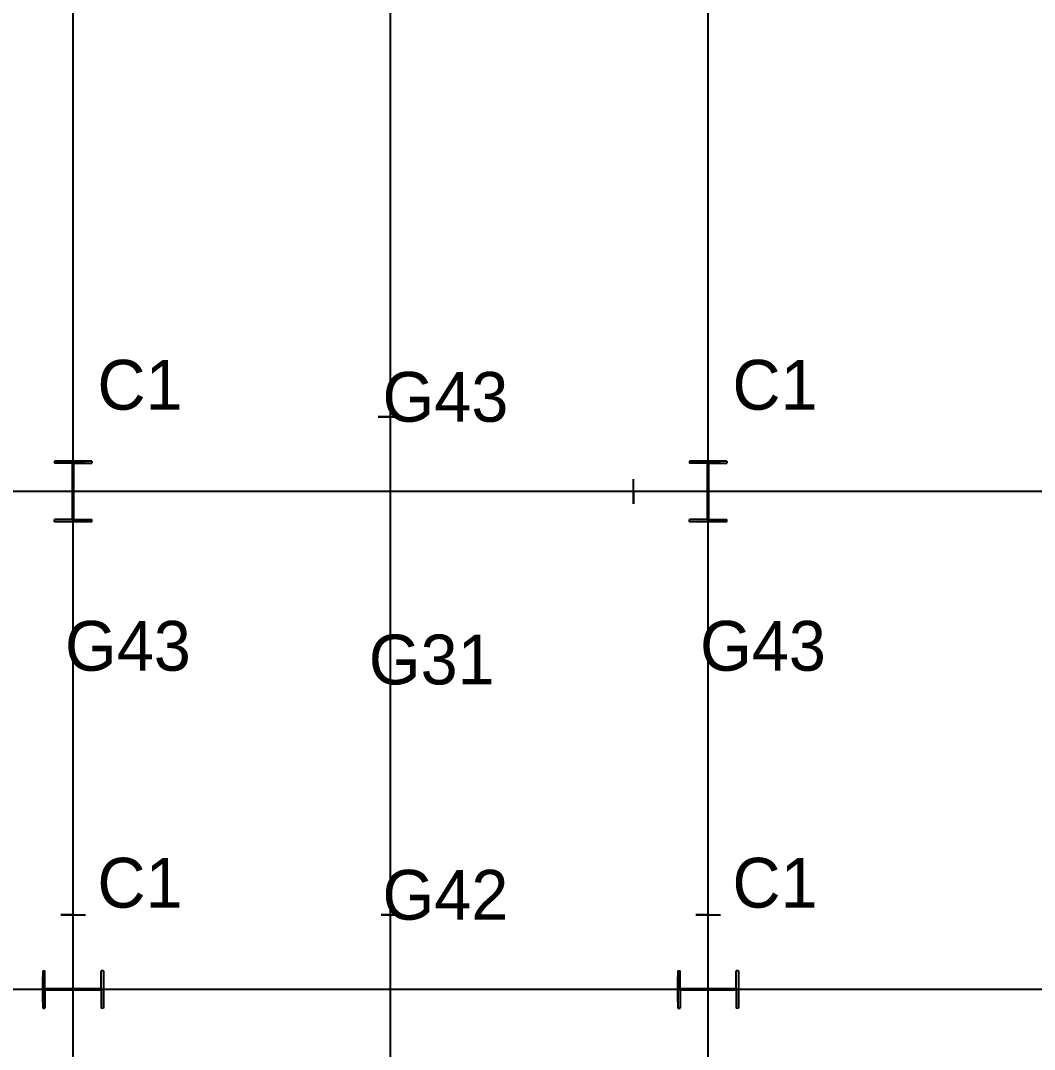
# Model space of a CAD drawing. Extents: x -150 to 68522, y -150 to 33063.
# Drawn here: x 34578 to 42720, y 15518 to 23783 of the extents above; entities that cross this region are included whole.
import ezdxf
from ezdxf.enums import TextEntityAlignment as Align

# ---------------------------------------------------------------- set-up
doc = ezdxf.new("R2010")
doc.units = 0
doc.layers.get('0').update_dxf_attribs({"color": 2, "linetype": 'CONTINUOUS'})

msp = doc.modelspace()

# ---------------------------------------------------------------- linework, layer by layer
for p, q in [((35000, 20000, 3330), (35000, 28000, 3330)), ((35000, 20000, 6460), (35000, 28000, 6460)), ((35000, 20000, 9590), (35000, 28000, 9590)), ((37550, 20000, 3330), (37550, 28000, 3330)), ((37550, 20000, 6460), (37550, 28000, 6460)), ((37550, 20000, 9590), (37550, 28000, 9590)), ((40100, 20000, 3330), (40100, 28000, 3330)), ((40100, 20000, 6460), (40100, 28000, 6460)), ((40100, 20000, 9590), (40100, 28000, 9590)), ((35000, 20000), (35000, 24000)), ((40100, 20000), (40100, 24000)), ((35000, 20000), (27500, 20000)), ((35000, 20000, 3330), (27500, 20000, 3330)), ((35000, 20000, 6460), (27500, 20000, 6460)), ((35000, 20000, 9590), (27500, 20000, 9590)), ((35000, 16000), (35000, 20000)), ((40100, 20000), (35000, 20000)), ((35000, 20000), (35000, 20000, 3330)), ((40100, 20000, 3330), (35000, 20000, 3330)), ((35000, 16000, 3330), (35000, 20000, 3330)), ((35000, 20000, 3330), (35000, 20000, 6460)), ((35000, 20000, 6460), (35000, 20000, 9590)), ((40100, 20000, 6460), (35000, 20000, 6460)), ((35000, 16000, 6460), (35000, 20000, 6460)), ((40100, 20000, 9590), (35000, 20000, 9590)), ((35000, 16000, 9590), (35000, 20000, 9590)), ((37550, 16000, 3330), (37550, 20000, 3330)), ((37550, 16000, 6460), (37550, 20000, 6460)), ((37550, 16000, 9590), (37550, 20000, 9590)), ((40100, 16000), (40100, 20000)), ((47600, 20000), (40100, 20000)), ((40100, 20000), (40100, 20000, 3330)), ((47600, 20000, 3330), (40100, 20000, 3330)), ((40100, 16000, 3330), (40100, 20000, 3330)), ((40100, 20000, 3330), (40100, 20000, 6460)), ((40100, 20000, 6460), (40100, 20000, 9590)), ((47600, 20000, 6460), (40100, 20000, 6460)), ((40100, 16000, 6460), (40100, 20000, 6460)), ((47600, 20000, 9590), (40100, 20000, 9590)), ((40100, 16000, 9590), (40100, 20000, 9590)), ((35000, 16000), (27500, 16000)), ((35000, 16000, 3330), (27500, 16000, 3330)), ((35000, 16000, 6460), (27500, 16000, 6460)), ((35000, 16000, 9590), (27500, 16000, 9590)), ((35000, 12000), (35000, 16000)), ((40100, 16000), (35000, 16000)), ((35000, 16000), (35000, 16000, 3330)), ((40100, 16000, 3330), (35000, 16000, 3330)), ((35000, 12000, 3330), (35000, 16000, 3330)), ((35000, 16000, 3330), (35000, 16000, 6460)), ((35000, 16000, 6460), (35000, 16000, 9590)), ((40100, 16000, 6460), (35000, 16000, 6460)), ((35000, 12000, 6460), (35000, 16000, 6460)), ((40100, 16000, 9590), (35000, 16000, 9590)), ((35000, 12000, 9590), (35000, 16000, 9590)), ((37550, 12000, 3330), (37550, 16000, 3330)), ((37550, 12000, 6460), (37550, 16000, 6460)), ((37550, 12000, 9590), (37550, 16000, 9590)), ((40100, 12000), (40100, 16000)), ((47600, 16000), (40100, 16000)), ((40100, 16000), (40100, 16000, 3330)), ((47600, 16000, 3330), (40100, 16000, 3330)), ((40100, 12000, 3330), (40100, 16000, 3330)), ((40100, 16000, 3330), (40100, 16000, 6460)), ((40100, 16000, 6460), (40100, 16000, 9590)), ((47600, 16000, 6460), (40100, 16000, 6460)), ((40100, 12000, 6460), (40100, 16000, 6460)), ((47600, 16000, 9590), (40100, 16000, 9590)), ((40100, 12000, 9590), (40100, 16000, 9590))]:
    msp.add_line(p, q)
at = {"layer": 'C1'}
for p, q in [((35150, 20244), (34850, 20244)), ((34850, 20244), (34850, 20226)), ((35150, 20244, 3330), (34850, 20244, 3330)), ((34850, 20244, 3330), (34850, 20226, 3330)), ((35150, 20244, 6460), (34850, 20244, 6460)), ((34850, 20244, 6460), (34850, 20226, 6460)), ((34994.5, 20226), (34850, 20226)), ((34994.5, 20226, 3330), (34850, 20226, 3330)), ((34994.5, 20226, 6460), (34850, 20226, 6460)), ((34994.5, 19774), (34994.5, 20226)), ((34994.5, 20226), (34994.5, 20226)), ((34994.5, 20226), (34994.5, 20226)), ((34994.5, 20226), (34994.5, 20226)), ((34994.5, 19774, 3330), (34994.5, 20226, 3330)), ((34994.5, 20226, 3330), (34994.5, 20226, 3330)), ((34994.5, 20226, 3330), (34994.5, 20226, 3330)), ((34994.5, 20226, 3330), (34994.5, 20226, 3330)), ((34994.5, 19774, 6460), (34994.5, 20226, 6460)), ((34994.5, 20226, 6460), (34994.5, 20226, 6460)), ((34994.5, 20226, 6460), (34994.5, 20226, 6460)), ((34994.5, 20226, 6460), (34994.5, 20226, 6460)), ((35005.5, 19774), (35005.5, 20226)), ((35005.5, 20226), (35005.5, 20226)), ((35005.5, 20226), (35005.5, 20226)), ((35005.5, 20226), (35005.5, 20226)), ((35005.5, 20226), (35150, 20226)), ((35005.5, 19774, 3330), (35005.5, 20226, 3330)), ((35005.5, 20226, 3330), (35005.5, 20226, 3330)), ((35005.5, 20226, 3330), (35005.5, 20226, 3330)), ((35005.5, 20226, 3330), (35005.5, 20226, 3330)), ((35005.5, 20226, 3330), (35150, 20226, 3330)), ((35005.5, 19774, 6460), (35005.5, 20226, 6460)), ((35005.5, 20226, 6460), (35005.5, 20226, 6460)), ((35005.5, 20226, 6460), (35005.5, 20226, 6460)), ((35005.5, 20226, 6460), (35005.5, 20226, 6460)), ((35005.5, 20226, 6460), (35150, 20226, 6460)), ((35150, 20244), (35150, 20226)), ((35150, 20244, 3330), (35150, 20226, 3330)), ((35150, 20244, 6460), (35150, 20226, 6460)), ((40250, 20244), (39950, 20244)), ((39950, 20244), (39950, 20226)), ((40250, 20244, 3330), (39950, 20244, 3330)), ((39950, 20244, 3330), (39950, 20226, 3330)), ((40250, 20244, 6460), (39950, 20244, 6460)), ((39950, 20244, 6460), (39950, 20226, 6460)), ((40094.5, 20226), (39950, 20226)), ((40094.5, 20226, 3330), (39950, 20226, 3330)), ((40094.5, 20226, 6460), (39950, 20226, 6460)), ((40094.5, 19774), (40094.5, 20226)), ((40094.5, 20226), (40094.5, 20226)), ((40094.5, 20226), (40094.5, 20226)), ((40094.5, 20226), (40094.5, 20226)), ((40094.5, 19774, 3330), (40094.5, 20226, 3330)), ((40094.5, 20226, 3330), (40094.5, 20226, 3330)), ((40094.5, 20226, 3330), (40094.5, 20226, 3330)), ((40094.5, 20226, 3330), (40094.5, 20226, 3330)), ((40094.5, 19774, 6460), (40094.5, 20226, 6460)), ((40094.5, 20226, 6460), (40094.5, 20226, 6460)), ((40094.5, 20226, 6460), (40094.5, 20226, 6460)), ((40094.5, 20226, 6460), (40094.5, 20226, 6460)), ((40105.5, 19774), (40105.5, 20226)), ((40105.5, 20226), (40105.5, 20226)), ((40105.5, 20226), (40105.5, 20226)), ((40105.5, 20226), (40105.5, 20226)), ((40105.5, 20226), (40250, 20226)), ((40105.5, 19774, 3330), (40105.5, 20226, 3330)), ((40105.5, 20226, 3330), (40105.5, 20226, 3330)), ((40105.5, 20226, 3330), (40105.5, 20226, 3330)), ((40105.5, 20226, 3330), (40105.5, 20226, 3330)), ((40105.5, 20226, 3330), (40250, 20226, 3330)), ((40105.5, 19774, 6460), (40105.5, 20226, 6460)), ((40105.5, 20226, 6460), (40105.5, 20226, 6460)), ((40105.5, 20226, 6460), (40105.5, 20226, 6460)), ((40105.5, 20226, 6460), (40105.5, 20226, 6460)), ((40105.5, 20226, 6460), (40250, 20226, 6460)), ((40250, 20244), (40250, 20226)), ((40250, 20244, 3330), (40250, 20226, 3330)), ((40250, 20244, 6460), (40250, 20226, 6460)), ((34994.5, 19774), (34850, 19774)), ((34850, 19756), (34850, 19774)), ((34994.5, 19774, 3330), (34850, 19774, 3330)), ((34850, 19756, 3330), (34850, 19774, 3330)), ((34994.5, 19774, 6460), (34850, 19774, 6460)), ((34850, 19756, 6460), (34850, 19774, 6460)), ((35150, 19756), (34850, 19756)), ((35150, 19756, 3330), (34850, 19756, 3330)), ((35150, 19756, 6460), (34850, 19756, 6460)), ((34994.5, 19774), (34994.5, 19774)), ((34994.5, 19774), (34994.5, 19774)), ((34994.5, 19774), (34994.5, 19774)), ((34994.5, 19774, 3330), (34994.5, 19774, 3330)), ((34994.5, 19774, 3330), (34994.5, 19774, 3330)), ((34994.5, 19774, 3330), (34994.5, 19774, 3330)), ((34994.5, 19774, 6460), (34994.5, 19774, 6460)), ((34994.5, 19774, 6460), (34994.5, 19774, 6460)), ((34994.5, 19774, 6460), (34994.5, 19774, 6460)), ((35005.5, 19774), (35005.5, 19774)), ((35005.5, 19774), (35005.5, 19774)), ((35005.5, 19774), (35005.5, 19774)), ((35005.5, 19774), (35150, 19774)), ((35005.5, 19774, 3330), (35005.5, 19774, 3330)), ((35005.5, 19774, 3330), (35005.5, 19774, 3330)), ((35005.5, 19774, 3330), (35005.5, 19774, 3330)), ((35005.5, 19774, 3330), (35150, 19774, 3330)), ((35005.5, 19774, 6460), (35005.5, 19774, 6460)), ((35005.5, 19774, 6460), (35005.5, 19774, 6460)), ((35005.5, 19774, 6460), (35005.5, 19774, 6460)), ((35005.5, 19774, 6460), (35150, 19774, 6460)), ((35150, 19756), (35150, 19774)), ((35150, 19756, 3330), (35150, 19774, 3330)), ((35150, 19756, 6460), (35150, 19774, 6460)), ((40094.5, 19774), (39950, 19774)), ((39950, 19756), (39950, 19774)), ((40094.5, 19774, 3330), (39950, 19774, 3330)), ((39950, 19756, 3330), (39950, 19774, 3330)), ((40094.5, 19774, 6460), (39950, 19774, 6460)), ((39950, 19756, 6460), (39950, 19774, 6460)), ((40250, 19756), (39950, 19756)), ((40250, 19756, 3330), (39950, 19756, 3330)), ((40250, 19756, 6460), (39950, 19756, 6460)), ((40094.5, 19774), (40094.5, 19774)), ((40094.5, 19774), (40094.5, 19774)), ((40094.5, 19774), (40094.5, 19774)), ((40094.5, 19774, 3330), (40094.5, 19774, 3330)), ((40094.5, 19774, 3330), (40094.5, 19774, 3330)), ((40094.5, 19774, 3330), (40094.5, 19774, 3330)), ((40094.5, 19774, 6460), (40094.5, 19774, 6460)), ((40094.5, 19774, 6460), (40094.5, 19774, 6460)), ((40094.5, 19774, 6460), (40094.5, 19774, 6460)), ((40105.5, 19774), (40105.5, 19774)), ((40105.5, 19774), (40105.5, 19774)), ((40105.5, 19774), (40105.5, 19774)), ((40105.5, 19774), (40250, 19774)), ((40105.5, 19774, 3330), (40105.5, 19774, 3330)), ((40105.5, 19774, 3330), (40105.5, 19774, 3330)), ((40105.5, 19774, 3330), (40105.5, 19774, 3330)), ((40105.5, 19774, 3330), (40250, 19774, 3330)), ((40105.5, 19774, 6460), (40105.5, 19774, 6460)), ((40105.5, 19774, 6460), (40105.5, 19774, 6460)), ((40105.5, 19774, 6460), (40105.5, 19774, 6460)), ((40105.5, 19774, 6460), (40250, 19774, 6460)), ((40250, 19756), (40250, 19774)), ((40250, 19756, 3330), (40250, 19774, 3330)), ((40250, 19756, 6460), (40250, 19774, 6460)), ((34756, 16150), (34756, 15850)), ((34756, 16150), (34774, 16150)), ((34756, 16150, 3330), (34756, 15850, 3330)), ((34756, 16150, 3330), (34774, 16150, 3330)), ((34756, 16150, 6460), (34756, 15850, 6460)), ((34756, 16150, 6460), (34774, 16150, 6460)), ((34774, 16005.5), (34774, 16150)), ((34774, 16005.5, 3330), (34774, 16150, 3330)), ((34774, 16005.5, 6460), (34774, 16150, 6460)), ((35226, 16005.5), (35226, 16150)), ((35244, 16150), (35226, 16150)), ((35226, 16005.5, 3330), (35226, 16150, 3330)), ((35244, 16150, 3330), (35226, 16150, 3330)), ((35226, 16005.5, 6460), (35226, 16150, 6460)), ((35244, 16150, 6460), (35226, 16150, 6460)), ((35244, 16150), (35244, 15850)), ((35244, 16150, 3330), (35244, 15850, 3330)), ((35244, 16150, 6460), (35244, 15850, 6460)), ((39856, 16150), (39856, 15850)), ((39856, 16150), (39874, 16150)), ((39856, 16150, 3330), (39856, 15850, 3330)), ((39856, 16150, 3330), (39874, 16150, 3330)), ((39856, 16150, 6460), (39856, 15850, 6460)), ((39856, 16150, 6460), (39874, 16150, 6460)), ((39874, 16005.5), (39874, 16150)), ((39874, 16005.5, 3330), (39874, 16150, 3330)), ((39874, 16005.5, 6460), (39874, 16150, 6460)), ((40326, 16005.5), (40326, 16150)), ((40344, 16150), (40326, 16150)), ((40326, 16005.5, 3330), (40326, 16150, 3330)), ((40344, 16150, 3330), (40326, 16150, 3330)), ((40326, 16005.5, 6460), (40326, 16150, 6460)), ((40344, 16150, 6460), (40326, 16150, 6460)), ((40344, 16150), (40344, 15850)), ((40344, 16150, 3330), (40344, 15850, 3330)), ((40344, 16150, 6460), (40344, 15850, 6460)), ((35226, 16005.5), (34774, 16005.5)), ((34774, 16005.5), (34774, 16005.5)), ((34774, 16005.5), (34774, 16005.5)), ((34774, 16005.5), (34774, 16005.5)), ((35226, 16005.5, 3330), (34774, 16005.5, 3330)), ((34774, 16005.5, 3330), (34774, 16005.5, 3330)), ((34774, 16005.5, 3330), (34774, 16005.5, 3330)), ((34774, 16005.5, 3330), (34774, 16005.5, 3330)), ((35226, 16005.5, 6460), (34774, 16005.5, 6460)), ((34774, 16005.5, 6460), (34774, 16005.5, 6460)), ((34774, 16005.5, 6460), (34774, 16005.5, 6460)), ((34774, 16005.5, 6460), (34774, 16005.5, 6460)), ((35226, 15994.5), (34774, 15994.5)), ((34774, 15994.5), (34774, 15994.5)), ((34774, 15994.5), (34774, 15994.5)), ((34774, 15994.5), (34774, 15994.5)), ((34774, 15994.5), (34774, 15850)), ((35226, 15994.5, 3330), (34774, 15994.5, 3330)), ((34774, 15994.5, 3330), (34774, 15994.5, 3330)), ((34774, 15994.5, 3330), (34774, 15994.5, 3330)), ((34774, 15994.5, 3330), (34774, 15994.5, 3330)), ((34774, 15994.5, 3330), (34774, 15850, 3330)), ((35226, 15994.5, 6460), (34774, 15994.5, 6460)), ((34774, 15994.5, 6460), (34774, 15994.5, 6460)), ((34774, 15994.5, 6460), (34774, 15994.5, 6460)), ((34774, 15994.5, 6460), (34774, 15994.5, 6460)), ((34774, 15994.5, 6460), (34774, 15850, 6460)), ((35226, 16005.5), (35226, 16005.5)), ((35226, 16005.5), (35226, 16005.5)), ((35226, 16005.5), (35226, 16005.5)), ((35226, 16005.5, 3330), (35226, 16005.5, 3330)), ((35226, 16005.5, 3330), (35226, 16005.5, 3330)), ((35226, 16005.5, 3330), (35226, 16005.5, 3330)), ((35226, 16005.5, 6460), (35226, 16005.5, 6460)), ((35226, 16005.5, 6460), (35226, 16005.5, 6460)), ((35226, 16005.5, 6460), (35226, 16005.5, 6460)), ((35226, 15994.5), (35226, 15994.5)), ((35226, 15994.5), (35226, 15994.5)), ((35226, 15994.5), (35226, 15994.5)), ((35226, 15994.5), (35226, 15850)), ((35226, 15994.5, 3330), (35226, 15994.5, 3330)), ((35226, 15994.5, 3330), (35226, 15994.5, 3330)), ((35226, 15994.5, 3330), (35226, 15994.5, 3330)), ((35226, 15994.5, 3330), (35226, 15850, 3330)), ((35226, 15994.5, 6460), (35226, 15994.5, 6460)), ((35226, 15994.5, 6460), (35226, 15994.5, 6460)), ((35226, 15994.5, 6460), (35226, 15994.5, 6460)), ((35226, 15994.5, 6460), (35226, 15850, 6460)), ((40326, 16005.5), (39874, 16005.5)), ((39874, 16005.5), (39874, 16005.5)), ((39874, 16005.5), (39874, 16005.5)), ((39874, 16005.5), (39874, 16005.5)), ((40326, 16005.5, 3330), (39874, 16005.5, 3330)), ((39874, 16005.5, 3330), (39874, 16005.5, 3330)), ((39874, 16005.5, 3330), (39874, 16005.5, 3330)), ((39874, 16005.5, 3330), (39874, 16005.5, 3330)), ((40326, 16005.5, 6460), (39874, 16005.5, 6460)), ((39874, 16005.5, 6460), (39874, 16005.5, 6460)), ((39874, 16005.5, 6460), (39874, 16005.5, 6460)), ((39874, 16005.5, 6460), (39874, 16005.5, 6460)), ((40326, 15994.5), (39874, 15994.5)), ((39874, 15994.5), (39874, 15994.5)), ((39874, 15994.5), (39874, 15994.5)), ((39874, 15994.5), (39874, 15994.5)), ((39874, 15994.5), (39874, 15850)), ((40326, 15994.5, 3330), (39874, 15994.5, 3330)), ((39874, 15994.5, 3330), (39874, 15994.5, 3330)), ((39874, 15994.5, 3330), (39874, 15994.5, 3330)), ((39874, 15994.5, 3330), (39874, 15994.5, 3330)), ((39874, 15994.5, 3330), (39874, 15850, 3330)), ((40326, 15994.5, 6460), (39874, 15994.5, 6460)), ((39874, 15994.5, 6460), (39874, 15994.5, 6460)), ((39874, 15994.5, 6460), (39874, 15994.5, 6460)), ((39874, 15994.5, 6460), (39874, 15994.5, 6460)), ((39874, 15994.5, 6460), (39874, 15850, 6460)), ((40326, 16005.5), (40326, 16005.5)), ((40326, 16005.5), (40326, 16005.5)), ((40326, 16005.5), (40326, 16005.5)), ((40326, 16005.5, 3330), (40326, 16005.5, 3330)), ((40326, 16005.5, 3330), (40326, 16005.5, 3330)), ((40326, 16005.5, 3330), (40326, 16005.5, 3330)), ((40326, 16005.5, 6460), (40326, 16005.5, 6460)), ((40326, 16005.5, 6460), (40326, 16005.5, 6460)), ((40326, 16005.5, 6460), (40326, 16005.5, 6460)), ((40326, 15994.5), (40326, 15994.5)), ((40326, 15994.5), (40326, 15994.5)), ((40326, 15994.5), (40326, 15994.5)), ((40326, 15994.5), (40326, 15850)), ((40326, 15994.5, 3330), (40326, 15994.5, 3330)), ((40326, 15994.5, 3330), (40326, 15994.5, 3330)), ((40326, 15994.5, 3330), (40326, 15994.5, 3330)), ((40326, 15994.5, 3330), (40326, 15850, 3330)), ((40326, 15994.5, 6460), (40326, 15994.5, 6460)), ((40326, 15994.5, 6460), (40326, 15994.5, 6460)), ((40326, 15994.5, 6460), (40326, 15994.5, 6460)), ((40326, 15994.5, 6460), (40326, 15850, 6460)), ((34756, 15850), (34774, 15850)), ((34756, 15850, 3330), (34774, 15850, 3330)), ((34756, 15850, 6460), (34774, 15850, 6460)), ((35244, 15850), (35226, 15850)), ((35244, 15850, 3330), (35226, 15850, 3330)), ((35244, 15850, 6460), (35226, 15850, 6460)), ((39856, 15850), (39874, 15850)), ((39856, 15850, 3330), (39874, 15850, 3330)), ((39856, 15850, 6460), (39874, 15850, 6460)), ((40344, 15850), (40326, 15850)), ((40344, 15850, 3330), (40326, 15850, 3330)), ((40344, 15850, 6460), (40326, 15850, 6460))]:
    msp.add_line(p, q, dxfattribs=at)
at = {"layer": 'G31', "extrusion": (0, 1, 0)}
for p, q in [((37475, 16600, 3480), (37625, 16600, 3480)), ((37475, 16600, 3180), (37625, 16600, 3180)), ((37546.75, 16600, 3471), (37475, 16600, 3471)), ((37475, 16600, 3480), (37475, 16600, 3471)), ((37546.75, 16600, 3189), (37475, 16600, 3189)), ((37475, 16600, 3180), (37475, 16600, 3189)), ((37475, 16600, 6610), (37625, 16600, 6610)), ((37475, 16600, 6310), (37625, 16600, 6310)), ((37546.75, 16600, 6601), (37475, 16600, 6601)), ((37475, 16600, 6610), (37475, 16600, 6601)), ((37546.75, 16600, 6319), (37475, 16600, 6319)), ((37475, 16600, 6310), (37475, 16600, 6319)), ((37475, 16600, 9740), (37625, 16600, 9740)), ((37475, 16600, 9440), (37625, 16600, 9440)), ((37546.75, 16600, 9731), (37475, 16600, 9731)), ((37475, 16600, 9740), (37475, 16600, 9731)), ((37546.75, 16600, 9449), (37475, 16600, 9449)), ((37475, 16600, 9440), (37475, 16600, 9449)), ((37546.75, 16600, 3189), (37546.75, 16600, 3471)), ((37546.75, 16600, 3471), (37546.75, 16600, 3471)), ((37546.75, 16600, 3189), (37546.75, 16600, 3189)), ((37546.75, 16600, 3471), (37546.75, 16600, 3471)), ((37546.75, 16600, 3189), (37546.75, 16600, 3189)), ((37546.75, 16600, 3471), (37546.75, 16600, 3471)), ((37546.75, 16600, 3189), (37546.75, 16600, 3189)), ((37546.75, 16600, 6319), (37546.75, 16600, 6601)), ((37546.75, 16600, 6601), (37546.75, 16600, 6601)), ((37546.75, 16600, 6319), (37546.75, 16600, 6319)), ((37546.75, 16600, 6601), (37546.75, 16600, 6601)), ((37546.75, 16600, 6319), (37546.75, 16600, 6319)), ((37546.75, 16600, 6601), (37546.75, 16600, 6601)), ((37546.75, 16600, 6319), (37546.75, 16600, 6319)), ((37546.75, 16600, 9449), (37546.75, 16600, 9731)), ((37546.75, 16600, 9731), (37546.75, 16600, 9731)), ((37546.75, 16600, 9449), (37546.75, 16600, 9449)), ((37546.75, 16600, 9731), (37546.75, 16600, 9731)), ((37546.75, 16600, 9449), (37546.75, 16600, 9449)), ((37546.75, 16600, 9731), (37546.75, 16600, 9731)), ((37546.75, 16600, 9449), (37546.75, 16600, 9449)), ((37553.25, 16600, 3189), (37553.25, 16600, 3471)), ((37553.25, 16600, 3189), (37553.25, 16600, 3189)), ((37553.25, 16600, 3471), (37553.25, 16600, 3471)), ((37553.25, 16600, 3189), (37553.25, 16600, 3189)), ((37553.25, 16600, 3471), (37553.25, 16600, 3471)), ((37553.25, 16600, 3189), (37553.25, 16600, 3189)), ((37553.25, 16600, 3471), (37553.25, 16600, 3471)), ((37553.25, 16600, 3471), (37625, 16600, 3471)), ((37553.25, 16600, 3189), (37625, 16600, 3189)), ((37553.25, 16600, 6319), (37553.25, 16600, 6601)), ((37553.25, 16600, 6319), (37553.25, 16600, 6319)), ((37553.25, 16600, 6601), (37553.25, 16600, 6601)), ((37553.25, 16600, 6319), (37553.25, 16600, 6319)), ((37553.25, 16600, 6601), (37553.25, 16600, 6601)), ((37553.25, 16600, 6319), (37553.25, 16600, 6319)), ((37553.25, 16600, 6601), (37553.25, 16600, 6601)), ((37553.25, 16600, 6601), (37625, 16600, 6601)), ((37553.25, 16600, 6319), (37625, 16600, 6319)), ((37553.25, 16600, 9449), (37553.25, 16600, 9731)), ((37553.25, 16600, 9449), (37553.25, 16600, 9449)), ((37553.25, 16600, 9731), (37553.25, 16600, 9731)), ((37553.25, 16600, 9449), (37553.25, 16600, 9449)), ((37553.25, 16600, 9731), (37553.25, 16600, 9731)), ((37553.25, 16600, 9449), (37553.25, 16600, 9449)), ((37553.25, 16600, 9731), (37553.25, 16600, 9731)), ((37553.25, 16600, 9731), (37625, 16600, 9731)), ((37553.25, 16600, 9449), (37625, 16600, 9449)), ((37625, 16600, 3480), (37625, 16600, 3471)), ((37625, 16600, 3180), (37625, 16600, 3189)), ((37625, 16600, 6610), (37625, 16600, 6601)), ((37625, 16600, 6310), (37625, 16600, 6319)), ((37625, 16600, 9740), (37625, 16600, 9731)), ((37625, 16600, 9440), (37625, 16600, 9449))]:
    msp.add_line(p, q, dxfattribs=at)
at = {"layer": 'G42', "extrusion": (0, 1, 0)}
for p, q in [((34900, 20244, 3530), (35100, 20244, 3530)), ((34900, 20244, 3130), (35100, 20244, 3130)), ((34995.5, 20244, 3516), (34900, 20244, 3516)), ((34900, 20244, 3530), (34900, 20244, 3516)), ((34995.5, 20244, 3144), (34900, 20244, 3144)), ((34900, 20244, 3130), (34900, 20244, 3144)), ((34900, 20244, 6660), (35100, 20244, 6660)), ((34900, 20244, 6260), (35100, 20244, 6260)), ((34995.5, 20244, 6646), (34900, 20244, 6646)), ((34900, 20244, 6660), (34900, 20244, 6646)), ((34995.5, 20244, 6274), (34900, 20244, 6274)), ((34900, 20244, 6260), (34900, 20244, 6274)), ((34900, 20244, 9790), (35100, 20244, 9790)), ((34900, 20244, 9390), (35100, 20244, 9390)), ((34995.5, 20244, 9776), (34900, 20244, 9776)), ((34900, 20244, 9790), (34900, 20244, 9776)), ((34995.5, 20244, 9404), (34900, 20244, 9404)), ((34900, 20244, 9390), (34900, 20244, 9404)), ((34995.5, 20244, 3144), (34995.5, 20244, 3516)), ((34995.5, 20244, 3516), (34995.5, 20244, 3516)), ((34995.5, 20244, 3144), (34995.5, 20244, 3144)), ((34995.5, 20244, 3516), (34995.5, 20244, 3516)), ((34995.5, 20244, 3144), (34995.5, 20244, 3144)), ((34995.5, 20244, 3516), (34995.5, 20244, 3516)), ((34995.5, 20244, 3144), (34995.5, 20244, 3144)), ((34995.5, 20244, 6274), (34995.5, 20244, 6646)), ((34995.5, 20244, 6646), (34995.5, 20244, 6646)), ((34995.5, 20244, 6274), (34995.5, 20244, 6274)), ((34995.5, 20244, 6646), (34995.5, 20244, 6646)), ((34995.5, 20244, 6274), (34995.5, 20244, 6274)), ((34995.5, 20244, 6646), (34995.5, 20244, 6646)), ((34995.5, 20244, 6274), (34995.5, 20244, 6274)), ((34995.5, 20244, 9404), (34995.5, 20244, 9776)), ((34995.5, 20244, 9776), (34995.5, 20244, 9776)), ((34995.5, 20244, 9404), (34995.5, 20244, 9404)), ((34995.5, 20244, 9776), (34995.5, 20244, 9776)), ((34995.5, 20244, 9404), (34995.5, 20244, 9404)), ((34995.5, 20244, 9776), (34995.5, 20244, 9776)), ((34995.5, 20244, 9404), (34995.5, 20244, 9404)), ((35004.5, 20244, 3144), (35004.5, 20244, 3516)), ((35004.5, 20244, 3144), (35004.5, 20244, 3144)), ((35004.5, 20244, 3516), (35004.5, 20244, 3516)), ((35004.5, 20244, 3144), (35004.5, 20244, 3144)), ((35004.5, 20244, 3516), (35004.5, 20244, 3516)), ((35004.5, 20244, 3144), (35004.5, 20244, 3144)), ((35004.5, 20244, 3516), (35004.5, 20244, 3516)), ((35004.5, 20244, 3516), (35100, 20244, 3516)), ((35004.5, 20244, 3144), (35100, 20244, 3144)), ((35004.5, 20244, 6274), (35004.5, 20244, 6646)), ((35004.5, 20244, 6274), (35004.5, 20244, 6274)), ((35004.5, 20244, 6646), (35004.5, 20244, 6646)), ((35004.5, 20244, 6274), (35004.5, 20244, 6274)), ((35004.5, 20244, 6646), (35004.5, 20244, 6646)), ((35004.5, 20244, 6274), (35004.5, 20244, 6274)), ((35004.5, 20244, 6646), (35004.5, 20244, 6646)), ((35004.5, 20244, 6646), (35100, 20244, 6646)), ((35004.5, 20244, 6274), (35100, 20244, 6274)), ((35004.5, 20244, 9404), (35004.5, 20244, 9776)), ((35004.5, 20244, 9404), (35004.5, 20244, 9404)), ((35004.5, 20244, 9776), (35004.5, 20244, 9776)), ((35004.5, 20244, 9404), (35004.5, 20244, 9404)), ((35004.5, 20244, 9776), (35004.5, 20244, 9776)), ((35004.5, 20244, 9404), (35004.5, 20244, 9404)), ((35004.5, 20244, 9776), (35004.5, 20244, 9776)), ((35004.5, 20244, 9776), (35100, 20244, 9776)), ((35004.5, 20244, 9404), (35100, 20244, 9404)), ((35100, 20244, 3530), (35100, 20244, 3516)), ((35100, 20244, 3130), (35100, 20244, 3144)), ((35100, 20244, 6660), (35100, 20244, 6646)), ((35100, 20244, 6260), (35100, 20244, 6274)), ((35100, 20244, 9790), (35100, 20244, 9776)), ((35100, 20244, 9390), (35100, 20244, 9404)), ((40000, 20244, 3530), (40200, 20244, 3530)), ((40000, 20244, 3130), (40200, 20244, 3130)), ((40095.5, 20244, 3516), (40000, 20244, 3516)), ((40000, 20244, 3530), (40000, 20244, 3516)), ((40095.5, 20244, 3144), (40000, 20244, 3144)), ((40000, 20244, 3130), (40000, 20244, 3144)), ((40000, 20244, 6660), (40200, 20244, 6660)), ((40000, 20244, 6260), (40200, 20244, 6260)), ((40095.5, 20244, 6646), (40000, 20244, 6646)), ((40000, 20244, 6660), (40000, 20244, 6646)), ((40095.5, 20244, 6274), (40000, 20244, 6274)), ((40000, 20244, 6260), (40000, 20244, 6274)), ((40000, 20244, 9790), (40200, 20244, 9790)), ((40000, 20244, 9390), (40200, 20244, 9390)), ((40095.5, 20244, 9776), (40000, 20244, 9776)), ((40000, 20244, 9790), (40000, 20244, 9776)), ((40095.5, 20244, 9404), (40000, 20244, 9404)), ((40000, 20244, 9390), (40000, 20244, 9404)), ((40095.5, 20244, 3144), (40095.5, 20244, 3516)), ((40095.5, 20244, 3516), (40095.5, 20244, 3516)), ((40095.5, 20244, 3144), (40095.5, 20244, 3144)), ((40095.5, 20244, 3516), (40095.5, 20244, 3516)), ((40095.5, 20244, 3144), (40095.5, 20244, 3144)), ((40095.5, 20244, 3516), (40095.5, 20244, 3516)), ((40095.5, 20244, 3144), (40095.5, 20244, 3144)), ((40095.5, 20244, 6274), (40095.5, 20244, 6646)), ((40095.5, 20244, 6646), (40095.5, 20244, 6646)), ((40095.5, 20244, 6274), (40095.5, 20244, 6274)), ((40095.5, 20244, 6646), (40095.5, 20244, 6646)), ((40095.5, 20244, 6274), (40095.5, 20244, 6274)), ((40095.5, 20244, 6646), (40095.5, 20244, 6646)), ((40095.5, 20244, 6274), (40095.5, 20244, 6274)), ((40095.5, 20244, 9404), (40095.5, 20244, 9776)), ((40095.5, 20244, 9776), (40095.5, 20244, 9776)), ((40095.5, 20244, 9404), (40095.5, 20244, 9404)), ((40095.5, 20244, 9776), (40095.5, 20244, 9776)), ((40095.5, 20244, 9404), (40095.5, 20244, 9404)), ((40095.5, 20244, 9776), (40095.5, 20244, 9776)), ((40095.5, 20244, 9404), (40095.5, 20244, 9404)), ((40104.5, 20244, 3144), (40104.5, 20244, 3516)), ((40104.5, 20244, 3144), (40104.5, 20244, 3144)), ((40104.5, 20244, 3516), (40104.5, 20244, 3516)), ((40104.5, 20244, 3144), (40104.5, 20244, 3144)), ((40104.5, 20244, 3516), (40104.5, 20244, 3516)), ((40104.5, 20244, 3144), (40104.5, 20244, 3144)), ((40104.5, 20244, 3516), (40104.5, 20244, 3516)), ((40104.5, 20244, 3516), (40200, 20244, 3516)), ((40104.5, 20244, 3144), (40200, 20244, 3144)), ((40104.5, 20244, 6274), (40104.5, 20244, 6646)), ((40104.5, 20244, 6274), (40104.5, 20244, 6274)), ((40104.5, 20244, 6646), (40104.5, 20244, 6646)), ((40104.5, 20244, 6274), (40104.5, 20244, 6274)), ((40104.5, 20244, 6646), (40104.5, 20244, 6646)), ((40104.5, 20244, 6274), (40104.5, 20244, 6274)), ((40104.5, 20244, 6646), (40104.5, 20244, 6646)), ((40104.5, 20244, 6646), (40200, 20244, 6646)), ((40104.5, 20244, 6274), (40200, 20244, 6274)), ((40104.5, 20244, 9404), (40104.5, 20244, 9776)), ((40104.5, 20244, 9404), (40104.5, 20244, 9404)), ((40104.5, 20244, 9776), (40104.5, 20244, 9776)), ((40104.5, 20244, 9404), (40104.5, 20244, 9404)), ((40104.5, 20244, 9776), (40104.5, 20244, 9776)), ((40104.5, 20244, 9404), (40104.5, 20244, 9404)), ((40104.5, 20244, 9776), (40104.5, 20244, 9776)), ((40104.5, 20244, 9776), (40200, 20244, 9776)), ((40104.5, 20244, 9404), (40200, 20244, 9404)), ((40200, 20244, 3530), (40200, 20244, 3516)), ((40200, 20244, 3130), (40200, 20244, 3144)), ((40200, 20244, 6660), (40200, 20244, 6646)), ((40200, 20244, 6260), (40200, 20244, 6274)), ((40200, 20244, 9790), (40200, 20244, 9776)), ((40200, 20244, 9390), (40200, 20244, 9404))]:
    msp.add_line(p, q, dxfattribs=at)
at = {"layer": 'G42', "extrusion": (-1, 0, 0)}
for p, q in [((34756, 15900, 3530), (34756, 16100, 3530)), ((34756, 15900, 3130), (34756, 16100, 3130)), ((34756, 16004.5, 3516), (34756, 16100, 3516)), ((34756, 16100, 3530), (34756, 16100, 3516)), ((34756, 16004.5, 3144), (34756, 16100, 3144)), ((34756, 16100, 3130), (34756, 16100, 3144)), ((34756, 15900, 6660), (34756, 16100, 6660)), ((34756, 15900, 6260), (34756, 16100, 6260)), ((34756, 16004.5, 6646), (34756, 16100, 6646)), ((34756, 16100, 6660), (34756, 16100, 6646)), ((34756, 16004.5, 6274), (34756, 16100, 6274)), ((34756, 16100, 6260), (34756, 16100, 6274)), ((34756, 15900, 9790), (34756, 16100, 9790)), ((34756, 15900, 9390), (34756, 16100, 9390)), ((34756, 16004.5, 9776), (34756, 16100, 9776)), ((34756, 16100, 9790), (34756, 16100, 9776)), ((34756, 16004.5, 9404), (34756, 16100, 9404)), ((34756, 16100, 9390), (34756, 16100, 9404)), ((39856, 15900, 3530), (39856, 16100, 3530)), ((39856, 15900, 3130), (39856, 16100, 3130)), ((39856, 16004.5, 3516), (39856, 16100, 3516)), ((39856, 16100, 3530), (39856, 16100, 3516)), ((39856, 16004.5, 3144), (39856, 16100, 3144)), ((39856, 16100, 3130), (39856, 16100, 3144)), ((39856, 15900, 6660), (39856, 16100, 6660)), ((39856, 15900, 6260), (39856, 16100, 6260)), ((39856, 16004.5, 6646), (39856, 16100, 6646)), ((39856, 16100, 6660), (39856, 16100, 6646)), ((39856, 16004.5, 6274), (39856, 16100, 6274)), ((39856, 16100, 6260), (39856, 16100, 6274)), ((39856, 15900, 9790), (39856, 16100, 9790)), ((39856, 15900, 9390), (39856, 16100, 9390)), ((39856, 16004.5, 9776), (39856, 16100, 9776)), ((39856, 16100, 9790), (39856, 16100, 9776)), ((39856, 16004.5, 9404), (39856, 16100, 9404)), ((39856, 16100, 9390), (39856, 16100, 9404)), ((34756, 16004.5, 3144), (34756, 16004.5, 3516)), ((34756, 16004.5, 3144), (34756, 16004.5, 3144)), ((34756, 16004.5, 3516), (34756, 16004.5, 3516)), ((34756, 16004.5, 3144), (34756, 16004.5, 3144)), ((34756, 16004.5, 3516), (34756, 16004.5, 3516)), ((34756, 16004.5, 3144), (34756, 16004.5, 3144)), ((34756, 16004.5, 3516), (34756, 16004.5, 3516)), ((34756, 16004.5, 6274), (34756, 16004.5, 6646)), ((34756, 16004.5, 6274), (34756, 16004.5, 6274)), ((34756, 16004.5, 6646), (34756, 16004.5, 6646)), ((34756, 16004.5, 6274), (34756, 16004.5, 6274)), ((34756, 16004.5, 6646), (34756, 16004.5, 6646)), ((34756, 16004.5, 6274), (34756, 16004.5, 6274)), ((34756, 16004.5, 6646), (34756, 16004.5, 6646)), ((34756, 16004.5, 9404), (34756, 16004.5, 9776)), ((34756, 16004.5, 9404), (34756, 16004.5, 9404)), ((34756, 16004.5, 9776), (34756, 16004.5, 9776)), ((34756, 16004.5, 9404), (34756, 16004.5, 9404)), ((34756, 16004.5, 9776), (34756, 16004.5, 9776)), ((34756, 16004.5, 9404), (34756, 16004.5, 9404)), ((34756, 16004.5, 9776), (34756, 16004.5, 9776)), ((34756, 15995.5, 3144), (34756, 15995.5, 3516)), ((34756, 15995.5, 3516), (34756, 15995.5, 3516)), ((34756, 15995.5, 3144), (34756, 15995.5, 3144)), ((34756, 15995.5, 3516), (34756, 15995.5, 3516)), ((34756, 15995.5, 3144), (34756, 15995.5, 3144)), ((34756, 15995.5, 3516), (34756, 15995.5, 3516)), ((34756, 15995.5, 3144), (34756, 15995.5, 3144)), ((34756, 15995.5, 3516), (34756, 15900, 3516)), ((34756, 15995.5, 3144), (34756, 15900, 3144)), ((34756, 15995.5, 6274), (34756, 15995.5, 6646)), ((34756, 15995.5, 6646), (34756, 15995.5, 6646)), ((34756, 15995.5, 6274), (34756, 15995.5, 6274)), ((34756, 15995.5, 6646), (34756, 15995.5, 6646)), ((34756, 15995.5, 6274), (34756, 15995.5, 6274)), ((34756, 15995.5, 6646), (34756, 15995.5, 6646)), ((34756, 15995.5, 6274), (34756, 15995.5, 6274)), ((34756, 15995.5, 6646), (34756, 15900, 6646)), ((34756, 15995.5, 6274), (34756, 15900, 6274)), ((34756, 15995.5, 9404), (34756, 15995.5, 9776)), ((34756, 15995.5, 9776), (34756, 15995.5, 9776)), ((34756, 15995.5, 9404), (34756, 15995.5, 9404)), ((34756, 15995.5, 9776), (34756, 15995.5, 9776)), ((34756, 15995.5, 9404), (34756, 15995.5, 9404)), ((34756, 15995.5, 9776), (34756, 15995.5, 9776)), ((34756, 15995.5, 9404), (34756, 15995.5, 9404)), ((34756, 15995.5, 9776), (34756, 15900, 9776)), ((34756, 15995.5, 9404), (34756, 15900, 9404)), ((39856, 16004.5, 3144), (39856, 16004.5, 3516)), ((39856, 16004.5, 3144), (39856, 16004.5, 3144)), ((39856, 16004.5, 3516), (39856, 16004.5, 3516)), ((39856, 16004.5, 3144), (39856, 16004.5, 3144)), ((39856, 16004.5, 3516), (39856, 16004.5, 3516)), ((39856, 16004.5, 3144), (39856, 16004.5, 3144)), ((39856, 16004.5, 3516), (39856, 16004.5, 3516)), ((39856, 16004.5, 6274), (39856, 16004.5, 6646)), ((39856, 16004.5, 6274), (39856, 16004.5, 6274)), ((39856, 16004.5, 6646), (39856, 16004.5, 6646)), ((39856, 16004.5, 6274), (39856, 16004.5, 6274)), ((39856, 16004.5, 6646), (39856, 16004.5, 6646)), ((39856, 16004.5, 6274), (39856, 16004.5, 6274)), ((39856, 16004.5, 6646), (39856, 16004.5, 6646)), ((39856, 16004.5, 9404), (39856, 16004.5, 9776)), ((39856, 16004.5, 9404), (39856, 16004.5, 9404)), ((39856, 16004.5, 9776), (39856, 16004.5, 9776)), ((39856, 16004.5, 9404), (39856, 16004.5, 9404)), ((39856, 16004.5, 9776), (39856, 16004.5, 9776)), ((39856, 16004.5, 9404), (39856, 16004.5, 9404)), ((39856, 16004.5, 9776), (39856, 16004.5, 9776)), ((39856, 15995.5, 3144), (39856, 15995.5, 3516)), ((39856, 15995.5, 3516), (39856, 15995.5, 3516)), ((39856, 15995.5, 3144), (39856, 15995.5, 3144)), ((39856, 15995.5, 3516), (39856, 15995.5, 3516)), ((39856, 15995.5, 3144), (39856, 15995.5, 3144)), ((39856, 15995.5, 3516), (39856, 15995.5, 3516)), ((39856, 15995.5, 3144), (39856, 15995.5, 3144)), ((39856, 15995.5, 3516), (39856, 15900, 3516)), ((39856, 15995.5, 3144), (39856, 15900, 3144)), ((39856, 15995.5, 6274), (39856, 15995.5, 6646)), ((39856, 15995.5, 6646), (39856, 15995.5, 6646)), ((39856, 15995.5, 6274), (39856, 15995.5, 6274)), ((39856, 15995.5, 6646), (39856, 15995.5, 6646)), ((39856, 15995.5, 6274), (39856, 15995.5, 6274)), ((39856, 15995.5, 6646), (39856, 15995.5, 6646)), ((39856, 15995.5, 6274), (39856, 15995.5, 6274)), ((39856, 15995.5, 6646), (39856, 15900, 6646)), ((39856, 15995.5, 6274), (39856, 15900, 6274)), ((39856, 15995.5, 9404), (39856, 15995.5, 9776)), ((39856, 15995.5, 9776), (39856, 15995.5, 9776)), ((39856, 15995.5, 9404), (39856, 15995.5, 9404)), ((39856, 15995.5, 9776), (39856, 15995.5, 9776)), ((39856, 15995.5, 9404), (39856, 15995.5, 9404)), ((39856, 15995.5, 9776), (39856, 15995.5, 9776)), ((39856, 15995.5, 9404), (39856, 15995.5, 9404)), ((39856, 15995.5, 9776), (39856, 15900, 9776)), ((39856, 15995.5, 9404), (39856, 15900, 9404)), ((34756, 15900, 3530), (34756, 15900, 3516)), ((34756, 15900, 3130), (34756, 15900, 3144)), ((34756, 15900, 6660), (34756, 15900, 6646)), ((34756, 15900, 6260), (34756, 15900, 6274)), ((34756, 15900, 9790), (34756, 15900, 9776)), ((34756, 15900, 9390), (34756, 15900, 9404)), ((39856, 15900, 3530), (39856, 15900, 3516)), ((39856, 15900, 3130), (39856, 15900, 3144)), ((39856, 15900, 6660), (39856, 15900, 6646)), ((39856, 15900, 6260), (39856, 15900, 6274)), ((39856, 15900, 9790), (39856, 15900, 9776)), ((39856, 15900, 9390), (39856, 15900, 9404))]:
    msp.add_line(p, q, dxfattribs=at)
at = {"layer": 'G43', "extrusion": (0, 1, 0)}
for p, q in [((37450, 20600, 3530), (37650, 20600, 3530)), ((37450, 20600, 3130), (37650, 20600, 3130)), ((37546, 20600, 3517), (37450, 20600, 3517)), ((37450, 20600, 3530), (37450, 20600, 3517)), ((37546, 20600, 3143), (37450, 20600, 3143)), ((37450, 20600, 3130), (37450, 20600, 3143)), ((37450, 20600, 6660), (37650, 20600, 6660)), ((37450, 20600, 6260), (37650, 20600, 6260)), ((37546, 20600, 6647), (37450, 20600, 6647)), ((37450, 20600, 6660), (37450, 20600, 6647)), ((37546, 20600, 6273), (37450, 20600, 6273)), ((37450, 20600, 6260), (37450, 20600, 6273)), ((37450, 20600, 9790), (37650, 20600, 9790)), ((37450, 20600, 9390), (37650, 20600, 9390)), ((37546, 20600, 9777), (37450, 20600, 9777)), ((37450, 20600, 9790), (37450, 20600, 9777)), ((37546, 20600, 9403), (37450, 20600, 9403)), ((37450, 20600, 9390), (37450, 20600, 9403)), ((37546, 20600, 3143), (37546, 20600, 3517)), ((37546, 20600, 3517), (37546, 20600, 3517)), ((37546, 20600, 3143), (37546, 20600, 3143)), ((37546, 20600, 3517), (37546, 20600, 3517)), ((37546, 20600, 3143), (37546, 20600, 3143)), ((37546, 20600, 3517), (37546, 20600, 3517)), ((37546, 20600, 3143), (37546, 20600, 3143)), ((37546, 20600, 6273), (37546, 20600, 6647)), ((37546, 20600, 6647), (37546, 20600, 6647)), ((37546, 20600, 6273), (37546, 20600, 6273)), ((37546, 20600, 6647), (37546, 20600, 6647)), ((37546, 20600, 6273), (37546, 20600, 6273)), ((37546, 20600, 6647), (37546, 20600, 6647)), ((37546, 20600, 6273), (37546, 20600, 6273)), ((37546, 20600, 9403), (37546, 20600, 9777)), ((37546, 20600, 9777), (37546, 20600, 9777)), ((37546, 20600, 9403), (37546, 20600, 9403)), ((37546, 20600, 9777), (37546, 20600, 9777)), ((37546, 20600, 9403), (37546, 20600, 9403)), ((37546, 20600, 9777), (37546, 20600, 9777)), ((37546, 20600, 9403), (37546, 20600, 9403)), ((37554, 20600, 3143), (37554, 20600, 3517)), ((37554, 20600, 3143), (37554, 20600, 3143)), ((37554, 20600, 3517), (37554, 20600, 3517)), ((37554, 20600, 3143), (37554, 20600, 3143)), ((37554, 20600, 3517), (37554, 20600, 3517)), ((37554, 20600, 3143), (37554, 20600, 3143)), ((37554, 20600, 3517), (37554, 20600, 3517)), ((37554, 20600, 3517), (37650, 20600, 3517)), ((37554, 20600, 3143), (37650, 20600, 3143)), ((37554, 20600, 6273), (37554, 20600, 6647)), ((37554, 20600, 6273), (37554, 20600, 6273)), ((37554, 20600, 6647), (37554, 20600, 6647)), ((37554, 20600, 6273), (37554, 20600, 6273)), ((37554, 20600, 6647), (37554, 20600, 6647)), ((37554, 20600, 6273), (37554, 20600, 6273)), ((37554, 20600, 6647), (37554, 20600, 6647)), ((37554, 20600, 6647), (37650, 20600, 6647)), ((37554, 20600, 6273), (37650, 20600, 6273)), ((37554, 20600, 9403), (37554, 20600, 9777)), ((37554, 20600, 9403), (37554, 20600, 9403)), ((37554, 20600, 9777), (37554, 20600, 9777)), ((37554, 20600, 9403), (37554, 20600, 9403)), ((37554, 20600, 9777), (37554, 20600, 9777)), ((37554, 20600, 9403), (37554, 20600, 9403)), ((37554, 20600, 9777), (37554, 20600, 9777)), ((37554, 20600, 9777), (37650, 20600, 9777)), ((37554, 20600, 9403), (37650, 20600, 9403)), ((37650, 20600, 3530), (37650, 20600, 3517)), ((37650, 20600, 3130), (37650, 20600, 3143)), ((37650, 20600, 6660), (37650, 20600, 6647)), ((37650, 20600, 6260), (37650, 20600, 6273)), ((37650, 20600, 9790), (37650, 20600, 9777)), ((37650, 20600, 9390), (37650, 20600, 9403)), ((34900, 16600, 3530), (35100, 16600, 3530)), ((34900, 16600, 3130), (35100, 16600, 3130)), ((34996, 16600, 3517), (34900, 16600, 3517)), ((34900, 16600, 3530), (34900, 16600, 3517)), ((34996, 16600, 3143), (34900, 16600, 3143)), ((34900, 16600, 3130), (34900, 16600, 3143)), ((34900, 16600, 6660), (35100, 16600, 6660)), ((34900, 16600, 6260), (35100, 16600, 6260)), ((34996, 16600, 6647), (34900, 16600, 6647)), ((34900, 16600, 6660), (34900, 16600, 6647)), ((34996, 16600, 6273), (34900, 16600, 6273)), ((34900, 16600, 6260), (34900, 16600, 6273)), ((34900, 16600, 9790), (35100, 16600, 9790)), ((34900, 16600, 9390), (35100, 16600, 9390)), ((34996, 16600, 9777), (34900, 16600, 9777)), ((34900, 16600, 9790), (34900, 16600, 9777)), ((34996, 16600, 9403), (34900, 16600, 9403)), ((34900, 16600, 9390), (34900, 16600, 9403)), ((34996, 16600, 3143), (34996, 16600, 3517)), ((34996, 16600, 3517), (34996, 16600, 3517)), ((34996, 16600, 3143), (34996, 16600, 3143)), ((34996, 16600, 3517), (34996, 16600, 3517)), ((34996, 16600, 3143), (34996, 16600, 3143)), ((34996, 16600, 3517), (34996, 16600, 3517)), ((34996, 16600, 3143), (34996, 16600, 3143)), ((34996, 16600, 6273), (34996, 16600, 6647)), ((34996, 16600, 6647), (34996, 16600, 6647)), ((34996, 16600, 6273), (34996, 16600, 6273)), ((34996, 16600, 6647), (34996, 16600, 6647)), ((34996, 16600, 6273), (34996, 16600, 6273)), ((34996, 16600, 6647), (34996, 16600, 6647)), ((34996, 16600, 6273), (34996, 16600, 6273)), ((34996, 16600, 9403), (34996, 16600, 9777)), ((34996, 16600, 9777), (34996, 16600, 9777)), ((34996, 16600, 9403), (34996, 16600, 9403)), ((34996, 16600, 9777), (34996, 16600, 9777)), ((34996, 16600, 9403), (34996, 16600, 9403)), ((34996, 16600, 9777), (34996, 16600, 9777)), ((34996, 16600, 9403), (34996, 16600, 9403)), ((35004, 16600, 3143), (35004, 16600, 3517)), ((35004, 16600, 3143), (35004, 16600, 3143)), ((35004, 16600, 3517), (35004, 16600, 3517)), ((35004, 16600, 3143), (35004, 16600, 3143)), ((35004, 16600, 3517), (35004, 16600, 3517)), ((35004, 16600, 3143), (35004, 16600, 3143)), ((35004, 16600, 3517), (35004, 16600, 3517)), ((35004, 16600, 3517), (35100, 16600, 3517)), ((35004, 16600, 3143), (35100, 16600, 3143)), ((35004, 16600, 6273), (35004, 16600, 6647)), ((35004, 16600, 6273), (35004, 16600, 6273)), ((35004, 16600, 6647), (35004, 16600, 6647)), ((35004, 16600, 6273), (35004, 16600, 6273)), ((35004, 16600, 6647), (35004, 16600, 6647)), ((35004, 16600, 6273), (35004, 16600, 6273)), ((35004, 16600, 6647), (35004, 16600, 6647)), ((35004, 16600, 6647), (35100, 16600, 6647)), ((35004, 16600, 6273), (35100, 16600, 6273)), ((35004, 16600, 9403), (35004, 16600, 9777)), ((35004, 16600, 9403), (35004, 16600, 9403)), ((35004, 16600, 9777), (35004, 16600, 9777)), ((35004, 16600, 9403), (35004, 16600, 9403)), ((35004, 16600, 9777), (35004, 16600, 9777)), ((35004, 16600, 9403), (35004, 16600, 9403)), ((35004, 16600, 9777), (35004, 16600, 9777)), ((35004, 16600, 9777), (35100, 16600, 9777)), ((35004, 16600, 9403), (35100, 16600, 9403)), ((35100, 16600, 3530), (35100, 16600, 3517)), ((35100, 16600, 3130), (35100, 16600, 3143)), ((35100, 16600, 6660), (35100, 16600, 6647)), ((35100, 16600, 6260), (35100, 16600, 6273)), ((35100, 16600, 9790), (35100, 16600, 9777)), ((35100, 16600, 9390), (35100, 16600, 9403)), ((40000, 16600, 3530), (40200, 16600, 3530)), ((40000, 16600, 3130), (40200, 16600, 3130)), ((40096, 16600, 3517), (40000, 16600, 3517)), ((40000, 16600, 3530), (40000, 16600, 3517)), ((40096, 16600, 3143), (40000, 16600, 3143)), ((40000, 16600, 3130), (40000, 16600, 3143)), ((40000, 16600, 6660), (40200, 16600, 6660)), ((40000, 16600, 6260), (40200, 16600, 6260)), ((40096, 16600, 6647), (40000, 16600, 6647)), ((40000, 16600, 6660), (40000, 16600, 6647)), ((40096, 16600, 6273), (40000, 16600, 6273)), ((40000, 16600, 6260), (40000, 16600, 6273)), ((40000, 16600, 9790), (40200, 16600, 9790)), ((40000, 16600, 9390), (40200, 16600, 9390)), ((40096, 16600, 9777), (40000, 16600, 9777)), ((40000, 16600, 9790), (40000, 16600, 9777)), ((40096, 16600, 9403), (40000, 16600, 9403)), ((40000, 16600, 9390), (40000, 16600, 9403)), ((40096, 16600, 3143), (40096, 16600, 3517)), ((40096, 16600, 3517), (40096, 16600, 3517)), ((40096, 16600, 3143), (40096, 16600, 3143)), ((40096, 16600, 3517), (40096, 16600, 3517)), ((40096, 16600, 3143), (40096, 16600, 3143)), ((40096, 16600, 3517), (40096, 16600, 3517)), ((40096, 16600, 3143), (40096, 16600, 3143)), ((40096, 16600, 6273), (40096, 16600, 6647)), ((40096, 16600, 6647), (40096, 16600, 6647)), ((40096, 16600, 6273), (40096, 16600, 6273)), ((40096, 16600, 6647), (40096, 16600, 6647)), ((40096, 16600, 6273), (40096, 16600, 6273)), ((40096, 16600, 6647), (40096, 16600, 6647)), ((40096, 16600, 6273), (40096, 16600, 6273)), ((40096, 16600, 9403), (40096, 16600, 9777)), ((40096, 16600, 9777), (40096, 16600, 9777)), ((40096, 16600, 9403), (40096, 16600, 9403)), ((40096, 16600, 9777), (40096, 16600, 9777)), ((40096, 16600, 9403), (40096, 16600, 9403)), ((40096, 16600, 9777), (40096, 16600, 9777)), ((40096, 16600, 9403), (40096, 16600, 9403)), ((40104, 16600, 3143), (40104, 16600, 3517)), ((40104, 16600, 3143), (40104, 16600, 3143)), ((40104, 16600, 3517), (40104, 16600, 3517)), ((40104, 16600, 3143), (40104, 16600, 3143)), ((40104, 16600, 3517), (40104, 16600, 3517)), ((40104, 16600, 3143), (40104, 16600, 3143)), ((40104, 16600, 3517), (40104, 16600, 3517)), ((40104, 16600, 3517), (40200, 16600, 3517)), ((40104, 16600, 3143), (40200, 16600, 3143)), ((40104, 16600, 6273), (40104, 16600, 6647)), ((40104, 16600, 6273), (40104, 16600, 6273)), ((40104, 16600, 6647), (40104, 16600, 6647)), ((40104, 16600, 6273), (40104, 16600, 6273)), ((40104, 16600, 6647), (40104, 16600, 6647)), ((40104, 16600, 6273), (40104, 16600, 6273)), ((40104, 16600, 6647), (40104, 16600, 6647)), ((40104, 16600, 6647), (40200, 16600, 6647)), ((40104, 16600, 6273), (40200, 16600, 6273)), ((40104, 16600, 9403), (40104, 16600, 9777)), ((40104, 16600, 9403), (40104, 16600, 9403)), ((40104, 16600, 9777), (40104, 16600, 9777)), ((40104, 16600, 9403), (40104, 16600, 9403)), ((40104, 16600, 9777), (40104, 16600, 9777)), ((40104, 16600, 9403), (40104, 16600, 9403)), ((40104, 16600, 9777), (40104, 16600, 9777)), ((40104, 16600, 9777), (40200, 16600, 9777)), ((40104, 16600, 9403), (40200, 16600, 9403)), ((40200, 16600, 3530), (40200, 16600, 3517)), ((40200, 16600, 3130), (40200, 16600, 3143)), ((40200, 16600, 6660), (40200, 16600, 6647)), ((40200, 16600, 6260), (40200, 16600, 6273)), ((40200, 16600, 9790), (40200, 16600, 9777)), ((40200, 16600, 9390), (40200, 16600, 9403))]:
    msp.add_line(p, q, dxfattribs=at)
at = {"layer": 'G43', "extrusion": (-1, 0, 0)}
for p, q in [((39500, 19900, 3530), (39500, 20100, 3530)), ((39500, 19900, 3130), (39500, 20100, 3130)), ((39500, 20004, 3517), (39500, 20100, 3517)), ((39500, 20100, 3530), (39500, 20100, 3517)), ((39500, 20004, 3143), (39500, 20100, 3143)), ((39500, 20100, 3130), (39500, 20100, 3143)), ((39500, 19900, 6660), (39500, 20100, 6660)), ((39500, 19900, 6260), (39500, 20100, 6260)), ((39500, 20004, 6647), (39500, 20100, 6647)), ((39500, 20100, 6660), (39500, 20100, 6647)), ((39500, 20004, 6273), (39500, 20100, 6273)), ((39500, 20100, 6260), (39500, 20100, 6273)), ((39500, 19900, 9790), (39500, 20100, 9790)), ((39500, 19900, 9390), (39500, 20100, 9390)), ((39500, 20004, 9777), (39500, 20100, 9777)), ((39500, 20100, 9790), (39500, 20100, 9777)), ((39500, 20004, 9403), (39500, 20100, 9403)), ((39500, 20100, 9390), (39500, 20100, 9403)), ((39500, 20004, 3143), (39500, 20004, 3517)), ((39500, 20004, 3143), (39500, 20004, 3143)), ((39500, 20004, 3517), (39500, 20004, 3517)), ((39500, 20004, 3143), (39500, 20004, 3143)), ((39500, 20004, 3517), (39500, 20004, 3517)), ((39500, 20004, 3143), (39500, 20004, 3143)), ((39500, 20004, 3517), (39500, 20004, 3517)), ((39500, 20004, 6273), (39500, 20004, 6647)), ((39500, 20004, 6273), (39500, 20004, 6273)), ((39500, 20004, 6647), (39500, 20004, 6647)), ((39500, 20004, 6273), (39500, 20004, 6273)), ((39500, 20004, 6647), (39500, 20004, 6647)), ((39500, 20004, 6273), (39500, 20004, 6273)), ((39500, 20004, 6647), (39500, 20004, 6647)), ((39500, 20004, 9403), (39500, 20004, 9777)), ((39500, 20004, 9403), (39500, 20004, 9403)), ((39500, 20004, 9777), (39500, 20004, 9777)), ((39500, 20004, 9403), (39500, 20004, 9403)), ((39500, 20004, 9777), (39500, 20004, 9777)), ((39500, 20004, 9403), (39500, 20004, 9403)), ((39500, 20004, 9777), (39500, 20004, 9777)), ((39500, 19996, 3143), (39500, 19996, 3517)), ((39500, 19996, 3517), (39500, 19996, 3517)), ((39500, 19996, 3143), (39500, 19996, 3143)), ((39500, 19996, 3517), (39500, 19996, 3517)), ((39500, 19996, 3143), (39500, 19996, 3143)), ((39500, 19996, 3517), (39500, 19996, 3517)), ((39500, 19996, 3143), (39500, 19996, 3143)), ((39500, 19996, 3517), (39500, 19900, 3517)), ((39500, 19996, 3143), (39500, 19900, 3143)), ((39500, 19996, 6273), (39500, 19996, 6647)), ((39500, 19996, 6647), (39500, 19996, 6647)), ((39500, 19996, 6273), (39500, 19996, 6273)), ((39500, 19996, 6647), (39500, 19996, 6647)), ((39500, 19996, 6273), (39500, 19996, 6273)), ((39500, 19996, 6647), (39500, 19996, 6647)), ((39500, 19996, 6273), (39500, 19996, 6273)), ((39500, 19996, 6647), (39500, 19900, 6647)), ((39500, 19996, 6273), (39500, 19900, 6273)), ((39500, 19996, 9403), (39500, 19996, 9777)), ((39500, 19996, 9777), (39500, 19996, 9777)), ((39500, 19996, 9403), (39500, 19996, 9403)), ((39500, 19996, 9777), (39500, 19996, 9777)), ((39500, 19996, 9403), (39500, 19996, 9403)), ((39500, 19996, 9777), (39500, 19996, 9777)), ((39500, 19996, 9403), (39500, 19996, 9403)), ((39500, 19996, 9777), (39500, 19900, 9777)), ((39500, 19996, 9403), (39500, 19900, 9403)), ((39500, 19900, 3530), (39500, 19900, 3517)), ((39500, 19900, 3130), (39500, 19900, 3143)), ((39500, 19900, 6660), (39500, 19900, 6647)), ((39500, 19900, 6260), (39500, 19900, 6273)), ((39500, 19900, 9790), (39500, 19900, 9777)), ((39500, 19900, 9390), (39500, 19900, 9403))]:
    msp.add_line(p, q, dxfattribs=at)

# ---------------------------------------------------------------- texts
at = {"layer": 'x', "extrusion": (-1, 0, 0)}
for s, p in [('G43', (-20440, 3330, -37990)), ('G43', (-20440, 6460, -37990)), ('G43', (-20440, 9590, -37990)), ('C1', (-20536.8, 1665, -35536.8)), ('C1', (-20536.8, 4895, -35536.8)), ('C1', (-20536.8, 8025, -35536.8)), ('C1', (-20536.8, 1665, -40636.8)), ('C1', (-20536.8, 4895, -40636.8)), ('C1', (-20536.8, 8025, -40636.8)), ('G43', (-18440, 3330, -35440)), ('G43', (-18440, 6460, -35440)), ('G43', (-18440, 9590, -35440)), ('G43', (-18440, 3330, -40540)), ('G43', (-18440, 6460, -40540)), ('G43', (-18440, 9590, -40540)), ('G31', (-18330, 3330, -37880)), ('G31', (-18330, 6460, -37880)), ('G31', (-18330, 9590, -37880)), ('G42', (-16440, 3330, -37990)), ('G42', (-16440, 6460, -37990)), ('G42', (-16440, 9590, -37990)), ('C1', (-16536.8, 1665, -35536.8)), ('C1', (-16536.8, 4895, -35536.8)), ('C1', (-16536.8, 8025, -35536.8)), ('C1', (-16536.8, 1665, -40636.8)), ('C1', (-16536.8, 4895, -40636.8)), ('C1', (-16536.8, 8025, -40636.8))]:
    msp.add_text(s, height=400, dxfattribs=at).set_placement(p, align=Align.BOTTOM_CENTER)
at = {"layer": 'y', "extrusion": (0, -1, 0)}
for s, p in [('C1', (35536.8, 1665, -20536.8)), ('C1', (35536.8, 4895, -20536.8)), ('C1', (35536.8, 8025, -20536.8)), ('C1', (40636.8, 1665, -20536.8)), ('C1', (40636.8, 4895, -20536.8)), ('C1', (40636.8, 8025, -20536.8)), ('G43', (37990, 3330, -20440)), ('G43', (37990, 6460, -20440)), ('G43', (37990, 9590, -20440)), ('G43', (35440, 3330, -18440)), ('G43', (35440, 6460, -18440)), ('G43', (35440, 9590, -18440)), ('G43', (40540, 3330, -18440)), ('G43', (40540, 6460, -18440)), ('G43', (40540, 9590, -18440)), ('G31', (37880, 3330, -18330)), ('G31', (37880, 6460, -18330)), ('G31', (37880, 9590, -18330)), ('C1', (35536.8, 1665, -16536.8)), ('C1', (35536.8, 4895, -16536.8)), ('C1', (35536.8, 8025, -16536.8)), ('C1', (40636.8, 1665, -16536.8)), ('C1', (40636.8, 4895, -16536.8)), ('C1', (40636.8, 8025, -16536.8)), ('G42', (37990, 3330, -16440)), ('G42', (37990, 6460, -16440)), ('G42', (37990, 9590, -16440))]:
    msp.add_text(s, height=400, dxfattribs=at).set_placement(p, align=Align.BOTTOM_CENTER)
at = {"layer": 'z'}
for s, p in [('C1', (35536.8, 20536.8, 3330)), ('C1', (35536.8, 20536.8, 6460)), ('C1', (35536.8, 20536.8, 9590)), ('C1', (40636.8, 20536.8, 3330)), ('C1', (40636.8, 20536.8, 6460)), ('C1', (40636.8, 20536.8, 9590)), ('G43', (37990, 20440, 3330)), ('G43', (37990, 20440, 6460)), ('G43', (37990, 20440, 9590)), ('G43', (35440, 18440, 3330)), ('G43', (35440, 18440, 6460)), ('G43', (35440, 18440, 9590)), ('G43', (40540, 18440, 3330)), ('G43', (40540, 18440, 6460)), ('G43', (40540, 18440, 9590)), ('G31', (37880, 18330, 3330)), ('G31', (37880, 18330, 6460)), ('G31', (37880, 18330, 9590)), ('C1', (35536.8, 16536.8, 3330)), ('C1', (35536.8, 16536.8, 6460)), ('C1', (35536.8, 16536.8, 9590)), ('C1', (40636.8, 16536.8, 3330)), ('C1', (40636.8, 16536.8, 6460)), ('C1', (40636.8, 16536.8, 9590)), ('G42', (37990, 16440, 3330)), ('G42', (37990, 16440, 6460)), ('G42', (37990, 16440, 9590))]:
    msp.add_text(s, height=400, dxfattribs=at).set_placement(p, align=Align.BOTTOM_CENTER)

doc.saveas('drawing.dxf')
